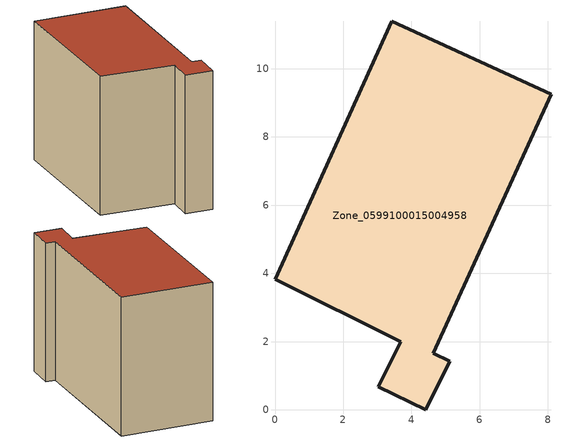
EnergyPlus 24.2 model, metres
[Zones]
Zone_0599100015004958
 floor ground (C_G): 4.63,1.65 5.12,1.43 4.42,0 3.02,0.67 3.69,1.99 0,3.83 3.42,11.39 8.09,9.25 z0.96
 wall outside (C_F): 8.09,9.25 3.42,11.39 0,3.83 3.69,1.99 3.02,0.67 4.42,0 5.12,1.43 4.63,1.65 8.09,9.25 z0.96:8.65
 roof outside (C_R): 4.63,1.65 8.09,9.25 3.42,11.39 0,3.83 3.69,1.99 3.02,0.67 4.42,0 5.12,1.43 z8.65
[BUILDING]
Pand.0599100015004958: North Axis=0; Terrain=City; Loads Convergence Tolerance Value=0.04; Temperature Convergence Tolerance Value=0.4; Solar Distribution=FullExterior; Maximum Number of Warmup Days=25; Minimum Number of Warmup Days=1
[Site:Location]
Rotterdam.The.Hague.AP_ZH_NLD Design_Conditions: Latitude=51.96; Longitude=4.45; Time Zone=1; Elevation=-4.5
[SITE:GROUNDTEMPERATURE:BUILDINGSURFACE]
18, 18, 18, 18, 18, 18, 18, 18, 18, 18, 18, 18
[MATERIAL] Thermal Absorptance=0.9; Solar Absorptance=0.7; Visible Absorptance=0.7
Name | Roughness | Thickness | Conductivity | Density | Specific Heat
G.TI.1965-1974 | MediumSmooth | 0.15 | 0.882353 | 540 | 1210
F.TI.1965-1974 | Rough | 0.3 | 0.697674 | 1920 | 840
R.TI.1965-1974 | MediumRough | 0.2 | 0.232558 | 1500 | 1000
[CONSTRUCTION]
C_G: G.TI.1965-1974
C_F: F.TI.1965-1974
C_R: R.TI.1965-1974
[ZONE]
Zone_0599100015004958: Type=1; Multiplier=1; Ceiling Height=Autocalculate; Volume=Autocalculate; Floor Area=autocalculate; Part of Total Floor Area=Yes
[ZONEINFILTRATION:DESIGNFLOWRATE]
Infil_Zone_0599100015004958: Zone or ZoneList or Space or SpaceList=Zone_0599100015004958; Schedule=AlwaysOn; Design Flow Rate Calculation Method=Flow/Area; Flow Rate per Floor Area=0.003; Constant Term Coefficient=1; Temperature Term Coefficient=0; Velocity Term Coefficient=0; Velocity Squared Term Coefficient=0
[HVACTEMPLATE:ZONE:IDEALLOADSAIRSYSTEM]
Zone_0599100015004958: Maximum Heating Supply Air Temperature=50; Minimum Cooling Supply Air Temperature=13; Maximum Heating Supply Air Humidity Ratio=0.0156; Minimum Cooling Supply Air Humidity Ratio=0.0077; Heating Limit=NoLimit; Cooling Limit=NoLimit; Dehumidification Control Type=ConstantSensibleHeatRatio; Cooling Sensible Heat Ratio=0.7; Dehumidification Setpoint=60; Humidification Control Type=None; Humidification Setpoint=30; Outdoor Air Method=None; Outdoor Air Flow Rate per Person=0.00944; Outdoor Air Flow Rate per Zone Floor Area=0; Outdoor Air Flow Rate per Zone=0; Demand Controlled Ventilation Type=None; Outdoor Air Economizer Type=NoEconomizer; Heat Recovery Type=None; Sensible Heat Recovery Effectiveness=0.7; Latent Heat Recovery Effectiveness=0.65
[ZONECONTROL:THERMOSTAT]
ThermostatControl_Zone_0599100015004958: Zone or ZoneList=Zone_0599100015004958; Control Type Schedule=DualSetpointControlType; Control 1=Thermostat_Zone_0599100015004958; Temperature Difference Between Cutout And Setpoint=0
[THERMOSTATSETPOINT:DUALSETPOINT]
Thermostat_Zone_0599100015004958: Heating Setpoint Temperature Schedule=HeatingSetpoint_Zone_0599100015004958; Cooling Setpoint Temperature Schedule=CoolingSetpoint_Zone_0599100015004958
[SCHEDULE:COMPACT]
HeatingSetpoint_Zone_0599100015004958: Through: 12/31, For: AllDays, Until: 24:00, 21
CoolingSetpoint_Zone_0599100015004958: Through: 12/31, For: AllDays, Until: 24:00, 24
DualSetpointControlType: Through: 12/31, For: AllDays, Until: 24:00, 4
AlwaysOn: Through: 12/31, For: AllDays, Until: 24:00, 1
